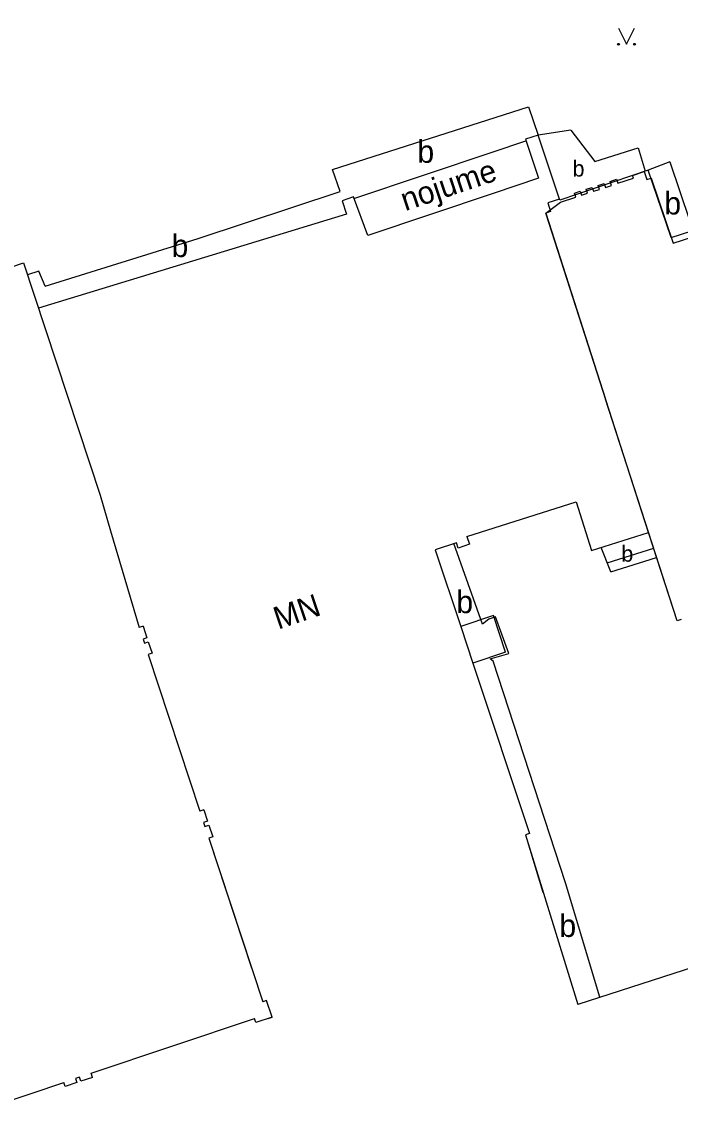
# Model space of a CAD drawing. Extents: x 519284 to 519583, y 326512 to 326935.
# Drawn here: x 519501.17 to 519521.67, y 326571.86 to 326605.7 of the extents above; entities that cross this region are included whole.
import ezdxf

# ---------------------------------------------------------------- set-up
doc = ezdxf.new("R2010")
doc.units = 0
for name, color, linetype in [('BUVE_BALK_####_####_#', 7, 'Continuous'), ('BUVE_BDET_####_TKST_#', 7, 'Continuous'), ('BUVE_EKAS_####_####_#', 7, 'Continuous'), ('BUVE_EKAS_RAKS_TKST_#', 7, 'Continuous'), ('BUVE_EKAS_UZMR_####_#', 7, 'Continuous'), ('ELEK_VADV_ZSPR_####_#', 7, 'Continuous'), ('GAZE_VADP_ZSPD_####_#', 7, 'Continuous'), ('GAZE_VADP_ZSPD_TKST_#', 7, 'Continuous'), ('TERT_ELEM_####_####_#', 7, 'Continuous')]:
    doc.layers.add(name, color=color, linetype=linetype)

msp = doc.modelspace()

# ---------------------------------------------------------------- linework, layer by layer
at = {"layer": 'BUVE_BALK_####_####_#'}
for p, q in [((519515.85, 326601.658), (519516.87, 326602)), ((519515.85, 326601.658), (519516.87, 326602)), ((519515.85, 326601.658), (519516.87, 326602)), ((519511.511, 326600.203), (519515.85, 326601.658)), ((519511.511, 326600.203), (519515.85, 326601.658)), ((519511.511, 326600.203), (519515.85, 326601.658)), ((519515.862, 326587.227), (519514.838, 326586.887)), ((519515.862, 326587.227), (519514.838, 326586.887)), ((519515.862, 326587.227), (519514.838, 326586.887)), ((519516.235, 326586.086), (519515.862, 326587.227)), ((519516.235, 326586.086), (519515.862, 326587.227)), ((519516.235, 326586.086), (519515.862, 326587.227)), ((519516.235, 326586.086), (519515.216, 326585.748)), ((519516.235, 326586.086), (519515.216, 326585.748)), ((519516.235, 326586.086), (519515.216, 326585.748))]:
    msp.add_line(p, q, dxfattribs=at)
msp.add_lwpolyline([(519514.838, 326586.887), (519515.216, 326585.748)], dxfattribs=at)
msp.add_lwpolyline([(519514.838, 326586.887), (519515.216, 326585.748)], dxfattribs=at)
msp.add_lwpolyline([(519514.838, 326586.887), (519515.216, 326585.748)], dxfattribs=at)
at = {"layer": 'BUVE_EKAS_####_####_#'}
for p, q in [((519521.572, 326587.06), (519519.348, 326593.961)), ((519521.572, 326587.06), (519519.348, 326593.961)), ((519521.572, 326587.06), (519519.348, 326593.961)), ((519503.616, 326590.965), (519503.942, 326589.861)), ((519503.616, 326590.965), (519503.942, 326589.861)), ((519503.616, 326590.965), (519503.942, 326589.861)), ((519515.033, 326589.688), (519518.432, 326590.76)), ((519515.033, 326589.688), (519518.432, 326590.76)), ((519515.033, 326589.688), (519518.432, 326590.76)), ((519518.432, 326590.76), (519518.905, 326589.25)), ((519518.432, 326590.76), (519518.905, 326589.25)), ((519518.432, 326590.76), (519518.905, 326589.25)), ((519503.942, 326589.861), (519504.83, 326586.854)), ((519503.942, 326589.861), (519504.83, 326586.854)), ((519503.942, 326589.861), (519504.83, 326586.854)), ((519515.033, 326589.688), (519515.115, 326589.441)), ((519515.033, 326589.688), (519515.115, 326589.441)), ((519515.033, 326589.688), (519515.115, 326589.441)), ((519518.905, 326589.25), (519520.686, 326589.809)), ((519518.905, 326589.25), (519520.686, 326589.809)), ((519518.905, 326589.25), (519520.686, 326589.809)), ((519514.709, 326589.491), (519514.047, 326589.271)), ((519514.709, 326589.491), (519514.047, 326589.271)), ((519514.709, 326589.491), (519514.047, 326589.271)), ((519514.047, 326589.271), (519514.838, 326586.887)), ((519514.047, 326589.271), (519514.838, 326586.887)), ((519514.047, 326589.271), (519514.838, 326586.887)), ((519514.764, 326589.325), (519514.709, 326589.491)), ((519514.764, 326589.325), (519514.709, 326589.491)), ((519514.764, 326589.325), (519514.709, 326589.491)), ((519515.115, 326589.441), (519514.764, 326589.325)), ((519515.115, 326589.441), (519514.764, 326589.325)), ((519515.115, 326589.441), (519514.764, 326589.325)), ((519521.572, 326587.06), (519520.953, 326588.979)), ((519521.572, 326587.06), (519520.953, 326588.979)), ((519521.572, 326587.06), (519520.953, 326588.979)), ((519504.953, 326586.895), (519504.83, 326586.854)), ((519504.953, 326586.895), (519504.83, 326586.854)), ((519504.953, 326586.895), (519504.83, 326586.854)), ((519504.953, 326586.895), (519505.073, 326586.534)), ((519504.953, 326586.895), (519505.073, 326586.534)), ((519504.953, 326586.895), (519505.073, 326586.534)), ((519521.704, 326587.098), (519521.572, 326587.06)), ((519521.704, 326587.098), (519521.572, 326587.06)), ((519521.704, 326587.098), (519521.572, 326587.06)), ((519505.073, 326586.534), (519504.949, 326586.493)), ((519505.073, 326586.534), (519504.949, 326586.493)), ((519505.073, 326586.534), (519504.949, 326586.493)), ((519504.949, 326586.493), (519504.991, 326586.37)), ((519504.949, 326586.493), (519504.991, 326586.37)), ((519504.949, 326586.493), (519504.991, 326586.37)), ((519504.991, 326586.37), (519505.113, 326586.411)), ((519504.991, 326586.37), (519505.113, 326586.411)), ((519504.991, 326586.37), (519505.113, 326586.411)), ((519505.113, 326586.411), (519505.232, 326586.051)), ((519505.113, 326586.411), (519505.232, 326586.051)), ((519505.113, 326586.411), (519505.232, 326586.051)), ((519505.232, 326586.051), (519505.11, 326586.009)), ((519505.232, 326586.051), (519505.11, 326586.009)), ((519505.232, 326586.051), (519505.11, 326586.009)), ((519505.11, 326586.009), (519506.716, 326581.143)), ((519505.11, 326586.009), (519506.716, 326581.143)), ((519505.11, 326586.009), (519506.716, 326581.143)), ((519515.216, 326585.748), (519516.977, 326580.438)), ((519515.216, 326585.748), (519516.977, 326580.438)), ((519515.216, 326585.748), (519516.977, 326580.438)), ((519542.975, 326583.013), (519518.483, 326575.126)), ((519542.975, 326583.013), (519518.483, 326575.126)), ((519542.975, 326583.013), (519518.483, 326575.126)), ((519506.839, 326581.184), (519506.716, 326581.143)), ((519506.839, 326581.184), (519506.716, 326581.143)), ((519506.839, 326581.184), (519506.716, 326581.143)), ((519506.839, 326581.184), (519506.959, 326580.823)), ((519506.839, 326581.184), (519506.959, 326580.823)), ((519506.839, 326581.184), (519506.959, 326580.823)), ((519506.959, 326580.823), (519506.835, 326580.782)), ((519506.959, 326580.823), (519506.835, 326580.782)), ((519506.959, 326580.823), (519506.835, 326580.782)), ((519506.835, 326580.782), (519506.877, 326580.659)), ((519506.835, 326580.782), (519506.877, 326580.659)), ((519506.835, 326580.782), (519506.877, 326580.659)), ((519506.877, 326580.659), (519506.999, 326580.7)), ((519506.877, 326580.659), (519506.999, 326580.7)), ((519506.877, 326580.659), (519506.999, 326580.7)), ((519506.999, 326580.7), (519507.118, 326580.34)), ((519506.999, 326580.7), (519507.118, 326580.34)), ((519506.999, 326580.7), (519507.118, 326580.34)), ((519516.977, 326580.438), (519516.854, 326580.397)), ((519516.977, 326580.438), (519516.854, 326580.397)), ((519516.977, 326580.438), (519516.854, 326580.397)), ((519507.118, 326580.34), (519506.996, 326580.298)), ((519507.118, 326580.34), (519506.996, 326580.298)), ((519507.118, 326580.34), (519506.996, 326580.298)), ((519506.996, 326580.298), (519508.327, 326576.266)), ((519506.996, 326580.298), (519508.677, 326575.204)), ((519506.996, 326580.298), (519508.327, 326576.266)), ((519506.996, 326580.298), (519508.677, 326575.204)), ((519506.996, 326580.298), (519508.327, 326576.266)), ((519506.996, 326580.298), (519508.677, 326575.204)), ((519516.854, 326580.397), (519517.398, 326578.616)), ((519516.854, 326580.397), (519518.483, 326575.126)), ((519516.854, 326580.397), (519517.398, 326578.616)), ((519516.854, 326580.397), (519518.483, 326575.126)), ((519516.854, 326580.397), (519517.398, 326578.616)), ((519516.854, 326580.397), (519518.483, 326575.126)), ((519508.798, 326575.244), (519508.677, 326575.204)), ((519508.798, 326575.244), (519508.677, 326575.204)), ((519508.798, 326575.244), (519508.677, 326575.204)), ((519508.97, 326574.732), (519508.798, 326575.244)), ((519508.97, 326574.732), (519508.798, 326575.244)), ((519508.97, 326574.732), (519508.798, 326575.244)), ((519503.333, 326572.981), (519508.417, 326574.684)), ((519503.333, 326572.981), (519508.417, 326574.684)), ((519503.333, 326572.981), (519508.417, 326574.684)), ((519508.457, 326574.563), (519508.417, 326574.684)), ((519508.457, 326574.563), (519508.417, 326574.684)), ((519508.457, 326574.563), (519508.417, 326574.684)), ((519508.97, 326574.732), (519508.457, 326574.563)), ((519508.97, 326574.732), (519508.457, 326574.563)), ((519508.97, 326574.732), (519508.457, 326574.563)), ((519508.847, 326574.691), (519508.97, 326574.732)), ((519508.847, 326574.691), (519508.97, 326574.732)), ((519508.847, 326574.691), (519508.97, 326574.732)), ((519503.374, 326572.856), (519503.333, 326572.981)), ((519503.374, 326572.856), (519503.333, 326572.981)), ((519503.374, 326572.856), (519503.333, 326572.981)), ((519500, 326571.863), (519502.488, 326572.697)), ((519500, 326571.863), (519502.488, 326572.697)), ((519500, 326571.863), (519502.488, 326572.697)), ((519502.53, 326572.574), (519502.488, 326572.697)), ((519502.53, 326572.574), (519502.488, 326572.697)), ((519502.53, 326572.574), (519502.488, 326572.697)), ((519502.891, 326572.696), (519502.53, 326572.574)), ((519502.891, 326572.696), (519502.53, 326572.574)), ((519502.891, 326572.696), (519502.53, 326572.574)), ((519502.972, 326572.86), (519502.849, 326572.818)), ((519502.972, 326572.86), (519502.849, 326572.818)), ((519502.972, 326572.86), (519502.849, 326572.818)), ((519502.849, 326572.818), (519502.891, 326572.696)), ((519502.849, 326572.818), (519502.891, 326572.696)), ((519502.849, 326572.818), (519502.891, 326572.696)), ((519503.014, 326572.737), (519502.972, 326572.86)), ((519503.014, 326572.737), (519502.972, 326572.86)), ((519503.014, 326572.737), (519502.972, 326572.86)), ((519503.374, 326572.856), (519503.014, 326572.737)), ((519503.374, 326572.856), (519503.014, 326572.737)), ((519503.374, 326572.856), (519503.014, 326572.737))]:
    msp.add_line(p, q, dxfattribs=at)
for points in [[(519520.763, 326600.832), (519521.39, 326598.988), (519541.295, 326605.401)], [(519520.763, 326600.832), (519521.39, 326598.988), (519541.295, 326605.401)], [(519520.763, 326600.832), (519521.39, 326598.988), (519541.295, 326605.401)], [(519521.39, 326598.988), (519520.678, 326601.082), (519517.925, 326600.154), (519517.244, 326602.175), (519516.855, 326602.044), (519517.262, 326600.829), (519515.846, 326600.355)], [(519521.39, 326598.988), (519520.678, 326601.082), (519517.925, 326600.154), (519517.244, 326602.175), (519516.855, 326602.044), (519517.262, 326600.829), (519515.846, 326600.355)], [(519521.39, 326598.988), (519520.678, 326601.082), (519517.925, 326600.154), (519517.244, 326602.175), (519516.855, 326602.044), (519517.262, 326600.829), (519515.846, 326600.355)], [(519515.846, 326600.355), (519511.945, 326599.047), (519511.5, 326600.25), (519511.151, 326600.133), (519511.28, 326599.717), (519501.696, 326596.785)], [(519515.846, 326600.355), (519511.945, 326599.047), (519511.5, 326600.25), (519511.151, 326600.133), (519511.28, 326599.717), (519501.696, 326596.785)], [(519515.846, 326600.355), (519511.945, 326599.047), (519511.5, 326600.25), (519511.151, 326600.133), (519511.28, 326599.717), (519501.696, 326596.785)], [(519517.914, 326600.185), (519517.547, 326600.067), (519517.637, 326599.794), (519517.484, 326599.744), (519519.348, 326593.961)], [(519517.914, 326600.185), (519517.547, 326600.067), (519517.637, 326599.794), (519517.484, 326599.744), (519519.348, 326593.961)], [(519517.914, 326600.185), (519517.547, 326600.067), (519517.637, 326599.794), (519517.484, 326599.744), (519519.348, 326593.961)], [(519500, 326597.787), (519501.231, 326598.194), (519503.616, 326590.965)], [(519500, 326597.787), (519501.231, 326598.194), (519503.616, 326590.965)], [(519500, 326597.787), (519501.231, 326598.194), (519503.616, 326590.965)]]:
    msp.add_lwpolyline(points, dxfattribs=at)
at = {"layer": 'BUVE_EKAS_UZMR_####_#'}
msp.add_lwpolyline([(519521.704, 326587.098), (519521.572, 326587.06), (519520.583, 326590.129), (519517.484, 326599.744), (519517.949, 326600.083), (519518.417, 326600.241), (519518.376, 326600.364), (519518.561, 326600.425), (519518.602, 326600.302), (519518.787, 326600.363), (519518.746, 326600.487), (519518.931, 326600.548), (519518.972, 326600.425), (519519.157, 326600.486), (519519.116, 326600.61), (519519.301, 326600.671), (519519.342, 326600.548), (519519.527, 326600.61), (519519.486, 326600.733), (519519.689, 326600.8), (519519.73, 326600.677), (519520.214, 326600.838), (519520.187, 326600.918), (519520.553, 326601.04), (519520.636, 326600.79), (519520.763, 326600.832), (519521.45, 326598.812), (519524.318, 326599.737)], dxfattribs=at)
msp.add_lwpolyline([(519521.704, 326587.098), (519521.572, 326587.06), (519520.583, 326590.129), (519517.484, 326599.744), (519517.949, 326600.083), (519518.417, 326600.241), (519518.376, 326600.364), (519518.561, 326600.425), (519518.602, 326600.302), (519518.787, 326600.363), (519518.746, 326600.487), (519518.931, 326600.548), (519518.972, 326600.425), (519519.157, 326600.486), (519519.116, 326600.61), (519519.301, 326600.671), (519519.342, 326600.548), (519519.527, 326600.61), (519519.486, 326600.733), (519519.689, 326600.8), (519519.73, 326600.677), (519520.214, 326600.838), (519520.187, 326600.918), (519520.553, 326601.04), (519520.636, 326600.79), (519520.763, 326600.832), (519521.45, 326598.812), (519524.318, 326599.737)], dxfattribs=at)
at = {"layer": 'GAZE_VADP_ZSPD_####_#'}
for p, q in [((519521.347, 326601.338), (519520.678, 326601.082)), ((519521.347, 326601.338), (519520.678, 326601.082)), ((519521.347, 326601.338), (519520.678, 326601.082)), ((519519.507, 326588.584), (519519.211, 326589.346)), ((519519.507, 326588.584), (519519.211, 326589.346)), ((519519.507, 326588.584), (519519.211, 326589.346)), ((519519.399, 326588.862), (519520.845, 326589.316)), ((519519.399, 326588.862), (519520.845, 326589.316)), ((519519.399, 326588.862), (519520.845, 326589.316)), ((519519.507, 326588.584), (519520.936, 326589.033)), ((519519.507, 326588.584), (519520.936, 326589.033)), ((519519.507, 326588.584), (519520.936, 326589.033))]:
    msp.add_line(p, q, dxfattribs=at)
at = {"layer": 'GAZE_VADP_ZSPD_TKST_#'}
for p, q in [((519510.85, 326601.104), (519516.953, 326603.055)), ((519510.85, 326601.104), (519516.953, 326603.055)), ((519510.85, 326601.104), (519516.953, 326603.055)), ((519516.953, 326603.055), (519517.244, 326602.175)), ((519516.953, 326603.055), (519517.244, 326602.175)), ((519516.953, 326603.055), (519517.244, 326602.175)), ((519518.262, 326602.323), (519517.244, 326602.175)), ((519518.262, 326602.323), (519517.244, 326602.175)), ((519518.262, 326602.323), (519517.244, 326602.175)), ((519518.262, 326602.323), (519519.011, 326601.35)), ((519518.262, 326602.323), (519519.011, 326601.35)), ((519518.262, 326602.323), (519519.011, 326601.35)), ((519519.011, 326601.35), (519520.359, 326601.782)), ((519519.011, 326601.35), (519520.359, 326601.782)), ((519519.011, 326601.35), (519520.359, 326601.782)), ((519520.359, 326601.782), (519520.582, 326601.05)), ((519520.359, 326601.782), (519520.582, 326601.05)), ((519520.359, 326601.782), (519520.582, 326601.05)), ((519511.089, 326600.42), (519510.85, 326601.104)), ((519511.089, 326600.42), (519510.85, 326601.104)), ((519511.089, 326600.42), (519510.85, 326601.104)), ((519506.668, 326598.958), (519511.089, 326600.42)), ((519506.668, 326598.958), (519511.089, 326600.42)), ((519506.668, 326598.958), (519511.089, 326600.42)), ((519501.904, 326597.475), (519506.668, 326598.958)), ((519501.904, 326597.475), (519506.668, 326598.958)), ((519501.904, 326597.475), (519506.668, 326598.958)), ((519501.71, 326597.937), (519501.352, 326597.827)), ((519501.71, 326597.937), (519501.352, 326597.827)), ((519501.71, 326597.937), (519501.352, 326597.827)), ((519501.904, 326597.475), (519501.71, 326597.937)), ((519501.904, 326597.475), (519501.71, 326597.937)), ((519501.904, 326597.475), (519501.71, 326597.937))]:
    msp.add_line(p, q, dxfattribs=at)
for points in [[(519521.347, 326601.338), (519521.974, 326599.494), (519541.879, 326605.907)], [(519521.347, 326601.338), (519521.974, 326599.494), (519541.879, 326605.907)], [(519521.347, 326601.338), (519521.974, 326599.494), (519541.879, 326605.907)], [(519519.168, 326575.347), (519518.103, 326578.903), (519515.845, 326585.808), (519515.754, 326585.879), (519516.341, 326586.048), (519515.925, 326587.18), (519515.716, 326587.108), (519515.521, 326586.958), (519514.627, 326589.464)], [(519519.168, 326575.347), (519518.103, 326578.903), (519515.845, 326585.808), (519515.754, 326585.879), (519516.341, 326586.048), (519515.925, 326587.18), (519515.716, 326587.108), (519515.521, 326586.958), (519514.627, 326589.464)], [(519519.168, 326575.347), (519518.103, 326578.903), (519515.845, 326585.808), (519515.754, 326585.879), (519516.341, 326586.048), (519515.925, 326587.18), (519515.716, 326587.108), (519515.521, 326586.958), (519514.627, 326589.464)]]:
    msp.add_lwpolyline(points, dxfattribs=at)
at = {"layer": 'TERT_ELEM_####_####_#'}
for p, q in [((519519.75, 326605.5), (519520, 326605)), ((519519.75, 326605.5), (519520, 326605)), ((519519.75, 326605.5), (519520, 326605)), ((519520, 326605), (519520.25, 326605.5)), ((519520, 326605), (519520.25, 326605.5)), ((519520, 326605), (519520.25, 326605.5))]:
    msp.add_line(p, q, dxfattribs=at)
for centre, radius in [((519519.75, 326605), 0.028), ((519519.75, 326605), 0.028), ((519519.75, 326605), 0.028), ((519520.25, 326605), 0.0263), ((519520.25, 326605), 0.0263), ((519520.25, 326605), 0.0263)]:
    msp.add_circle(centre, radius, dxfattribs=at)

# ---------------------------------------------------------------- texts
at = {"layer": 'BUVE_BDET_####_TKST_#'}
for p in [(519518.319, 326600.883), (519518.319, 326600.883), (519518.319, 326600.883), (519519.838, 326588.9), (519519.838, 326588.9), (519519.838, 326588.9)]:
    msp.add_text('b', height=0.5, dxfattribs=at).set_placement(p)
at = {"layer": 'BUVE_EKAS_RAKS_TKST_#'}
for s, rotation, p in [('nojume', 18.5286, (519513.11, 326599.805)), ('nojume', 18.5286, (519513.11, 326599.805)), ('nojume', 18.5286, (519513.11, 326599.805)), ('MN', 18.7378, (519509.154, 326586.784)), ('MN', 18.7378, (519509.154, 326586.784)), ('MN', 18.7378, (519509.154, 326586.784))]:
    msp.add_text(s, height=0.7, rotation=rotation, dxfattribs=at).set_placement(p)
at = {"layer": 'ELEK_VADV_ZSPR_####_#'}
for p in [(519513.491, 326601.311), (519513.491, 326601.311), (519513.491, 326601.311), (519521.177, 326599.704), (519521.177, 326599.704), (519521.177, 326599.704), (519505.838, 326598.38), (519505.838, 326598.38), (519505.838, 326598.38), (519514.703, 326587.299), (519514.703, 326587.299), (519514.703, 326587.299), (519517.911, 326577.225), (519517.911, 326577.225), (519517.911, 326577.225)]:
    msp.add_text('b', height=0.7, dxfattribs=at).set_placement(p)

doc.saveas('drawing.dxf')
